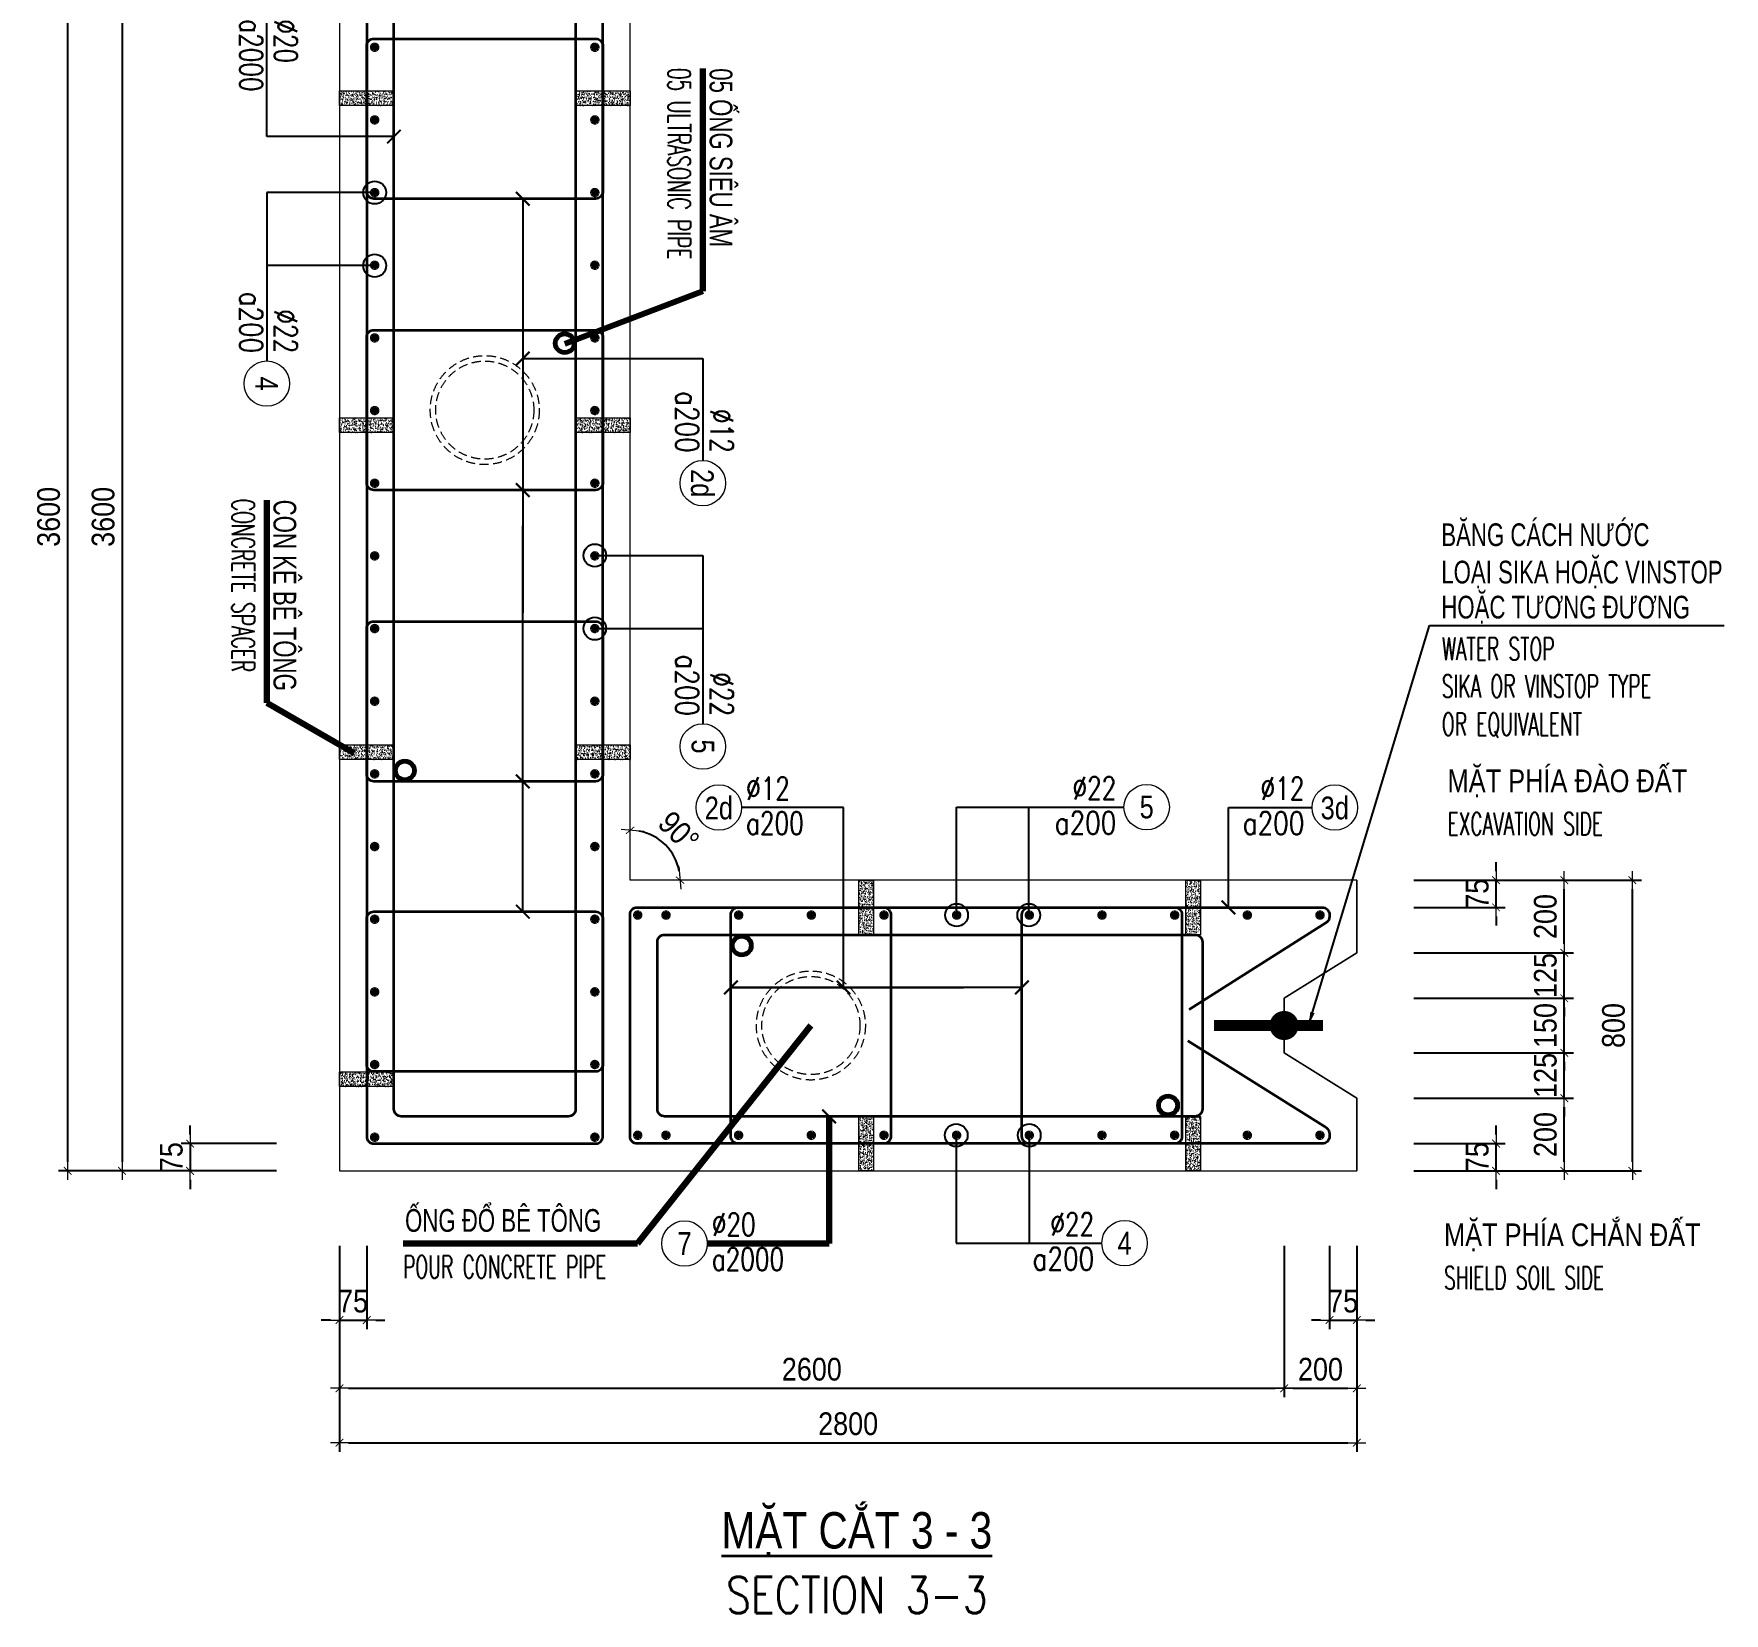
# Model space of a CAD drawing. Header units: millimetres. Extents: x -642477 to 1168880, y -27982 to 330379.
# Drawn here: x 948781 to 962738, y 64792 to 77833 of the extents above; entities that cross this region are included whole.
import ezdxf
from ezdxf.enums import TextEntityAlignment as Align

# ---------------------------------------------------------------- set-up
doc = ezdxf.new("R2010")
doc.units = ezdxf.units.MM
doc.linetypes.add('HIDDEN', pattern=[0.375, 0.25, -0.125])
doc.layers.get('0').update_dxf_attribs({"lineweight": 20})
doc.layers.get('Defpoints').update_dxf_attribs({"color": 151, "lineweight": 9})
for name, color, linetype, lineweight in [('NDC_S_BREAK-LINE', 1, 'Continuous', 15), ('NDC_S_DIAPHGRAM WALL', 3, 'Continuous', 20), ('NDC_S_DIM', 1, 'Continuous', 15), ('NDC_S_ENG TITLE', 3, 'Continuous', 20), ('NDC_S_HATCH MATERIAL', 8, 'Continuous', 13), ('NDC_S_LEADER', 1, 'Continuous', 15), ('NDC_S_LEVEL TEXT', 7, 'Continuous', 20), ('NDC_S_REBAR', 4, 'Continuous', 35), ('NDC_S_VN TEXT', 7, 'Continuous', 20), ('NDC_S_VN TITLE', 6, 'Continuous', 35)]:
    doc.layers.add(name, color=color, linetype=linetype, lineweight=lineweight)
doc.layers.add('NDC_S_REBAR DES.', color=2, linetype='Continuous')
doc.styles.add('ARIAL', font='arial.ttf', dxfattribs={"width": 0.8})
doc.styles.add('NDC_ARIAL', font='arial.ttf', dxfattribs={"width": 0.85})
doc.styles.add('NDC_DIM', font='', dxfattribs={"width": 0.75})
doc.styles.add('NDC_EN TXT', font='romans.shx', dxfattribs={"width": 0.8})
doc.styles.get('NDC_DIM').set_extended_font_data('Dotum')
doc.dimstyles.new('A1-NDC-1-25 (x3)', dxfattribs={"dimscale": 75, "dimtxt": 2.5, "dimasz": 1, "dimexe": 1, "dimexo": 0, "dimgap": 0.8, "dimtad": 1, "dimdec": 0, "dimlfac": 0.333333, "dimdsep": 46, "dimtxsty": 'NDC_ARIAL', "dimblk": 'DIMMARK', "dimcen": 49999.938995, "dimdle": 1.5, "dimclrd": 1, "dimclre": 1, "dimclrt": 3, "dimadec": 0, "dimazin": 0, "dimtfac": 1, "dimtdec": 0, "dimtix": 1, "dimtmove": 2, "dimatfit": 3, "dimfxl": 1, "dimarcsym": 0})
doc.dimstyles.new('NDC_dim_25', dxfattribs={"dimscale": 25, "dimtxt": 2.2, "dimasz": 1.5, "dimexe": 1.5, "dimexo": 2.5, "dimgap": 1, "dimtad": 1, "dimdec": 0, "dimzin": 0, "dimdsep": 46, "dimtxsty": 'NDC_DIM', "dimblk": 'DIMMARK', "dimcen": 0.09, "dimdle": 1.2, "dimclrd": 1, "dimclre": 1, "dimclrt": 3, "dimadec": 0, "dimazin": 0, "dimtfac": 1, "dimtdec": 0, "dimtix": 1, "dimtofl": 0, "dimtmove": 0, "dimatfit": 3, "dimfxl": 6, "dimfxlon": 1, "dimtolj": 1, "dimtzin": 0, "dimarcsym": 0})

# ---------------------------------------------------------------- blocks, each defined once
blk = doc.blocks.new('DIMMARK')
at = {"layer": 'NDC_S_DIM', "color": 1}
blk.add_line((-1.5, 0), (1, 0), dxfattribs=at)
at = {"layer": 'NDC_S_DIM', "color": 2, "const_width": 0.1}
blk.add_lwpolyline([(-0.424, -0.424), (0.424, 0.424)], dxfattribs=at)
blk = doc.blocks.new('*U366')
blk.add_circle((2.5, 0), 2.5)
at = {"layer": 'NDC_S_VN TEXT', "color": 3, "style": 'NDC_EN TXT'}
for tag, width, p in [('DK2', 0.75, (-0.85, 0.85)), ('KC2', 0.8, (-0.85, -2.97))]:
    blk.add_attdef(tag, text='', height=2.5, dxfattribs=dict(at, width=width)).set_placement(p, align=Align.RIGHT)
at = {"layer": 'NDC_S_VN TEXT', "color": 7, "style": 'ARIAL', "width": 0.8}
blk.add_attdef('SH3', text='', height=2.5, dxfattribs=at).set_placement((2.5, 0), align=Align.MIDDLE)
blk = doc.blocks.new('Ong sieu am')
at = {"layer": 'NDC_S_HATCH MATERIAL'}
h = blk.add_hatch(dxfattribs=at)
h.set_pattern_fill('ANSI31', color=256, scale=20)
h.set_pattern_definition([(45, (0, 0), (-1.76776695, 1.76776695), [])])
h.paths.add_polyline_path([(-7119.3, 51158.9, 1), (-7179.3, 51158.9, 1)])
h.paths.add_polyline_path([(-7171.3, 51158.9, -1), (-7127.3, 51158.9, -1)], flags=16)
at = {"layer": 'NDC_S_REBAR DES.'}
for radius in [30, 22]:
    blk.add_circle((-7149.3, 51158.9), radius, dxfattribs=at)
blk = doc.blocks.new('ong do BT')
at = {"layer": 'NDC_S_HATCH MATERIAL', "linetype": 'HIDDEN', "ltscale": 100}
for radius in [150, 135]:
    blk.add_circle((-6323.7, 51237.8), radius, dxfattribs=at)
blk = doc.blocks.new('con ke BT')
at = {"layer": 'NDC_S_HATCH MATERIAL'}
h = blk.add_hatch(dxfattribs=at)
h.set_pattern_fill('AR-CONC', color=256, scale=2)
h.set_pattern_definition([(50, (0, 0), (14.3452037, -1.2550427), [1.5, -16.5]), (355, (0, 0), (-2.7750267, 15.0438427), [1.2, -13.2]), (100.451444, (1.195, -0.105), (11.570177, 13.7888), [1.274804, -14.0228422]), (46.1842, (0, 4), (21.3448266, -3.3103856), [2.25, -24.75]), (96.635635, (1.779, 3.724), (18.693239, 19.482372), [1.912207, -21.034275]), (351.184164, (0, 4), (18.693239, 19.482372), [1.8, -19.8]), (21, (2, 3), (11.938141, -8.0523778), [1.5, -16.5]), (326, (2, 3), (4.8663066, 14.503001), [1.2, -13.2]), (71.451445, (2.995, 2.329), (16.8044475, 6.450623), [1.274804, -14.0228422]), (37.5, (0, 0), (0.2431971, 6.6578771), [0, -13.04, 0, -13.4, 0, -13.25]), (7.5, (0, 0), (5.2613907, 7.8882342), [0, -7.64, 0, -12.74, 0, -5.05]), (327.5, (-4.46, 0), (10.6764487, -0.45109743), [0, -5, 0, -15.6, 0, -20.7]), (317.5, (-6.46, 0), (11.6637234, 2.0020996), [0, -6.5, 0, -10.36, 0, -14.7])])
h.paths.add_polyline_path([(-7076.9, 51430.9), (-7116.9, 51430.9), (-7116.9, 51280.9), (-7076.9, 51280.9)])
at = {"layer": 'NDC_S_BREAK-LINE'}
blk.add_lwpolyline([(-7116.9, 51430.9), (-7116.9, 51280.9), (-7076.9, 51280.9), (-7076.9, 51430.9)], close=True, dxfattribs=at)
blk = doc.blocks.new('*U1502')
at = {"layer": 'NDC_S_LEADER', "xscale": 3, "yscale": 3, "zscale": 3}
blk.add_blockref('con ke BT', (21291, -154068), dxfattribs=at)
blk = doc.blocks.new('*U1493')
at = {"layer": 'NDC_S_DIM', "color": 0, "linetype": 'ByBlock', "lineweight": -2, "transparency": 16777216}
for p in [(0, 0), (2700, 0), (5400, 0)]:
    blk.add_blockref('*U1502', p, dxfattribs=at)
blk = doc.blocks.new('*U1494')
at = {"layer": 'NDC_S_LEADER', "xscale": 3, "yscale": 3, "zscale": 3}
blk.add_blockref('con ke BT', (21291, -154068), dxfattribs=at)
blk = doc.blocks.new('*U1495')
at = {"layer": 'NDC_S_DIM', "color": 0, "linetype": 'ByBlock', "lineweight": -2, "transparency": 16777216}
for p in [(0, 0), (2700, 0), (5400, 0), (8100, 0)]:
    blk.add_blockref('*U1494', p, dxfattribs=at)
blk = doc.blocks.new('*U367')
blk.add_circle((-2.5, 0), 2.5)
at = {"layer": 'NDC_S_VN TEXT', "color": 3, "style": 'NDC_EN TXT', "width": 0.75}
for tag, p in [('DK1', (0.5, 0.85)), ('KC1', (0.5, -2.97))]:
    blk.add_attdef(tag, p, '', height=2.5, dxfattribs=at)
at = {"layer": 'NDC_S_VN TEXT', "color": 7, "style": 'ARIAL', "width": 0.8}
blk.add_attdef('SH2', text='', height=2.5, dxfattribs=at).set_placement((-2.5, 0), align=Align.MIDDLE)
blk = doc.blocks.new('kata_block_THEP')
at = {"layer": 'NDC_S_REBAR', "color": 0}
for p, q in [((-0.5, 0), (0.5, 0)), ((-0.35, 0.35), (0.35, -0.35)), ((0.35, 0.35), (-0.35, -0.35)), ((0, 0.5), (0, -0.5))]:
    blk.add_line(p, q, dxfattribs=at)
at = {"layer": 'NDC_S_REBAR', "color": 0, "const_width": 0.0833}
blk.add_lwpolyline([(-0.5, 0, 1), (0.5, 0, 1), (-0.5, 0, 1)], format="xyb", dxfattribs=at)
blk = doc.blocks.new('*U1496')
at = {"layer": 'NDC_S_REBAR', "ltscale": 80, "xscale": 72, "yscale": 72, "zscale": 72}
blk.add_blockref('kata_block_THEP', (0, 0), dxfattribs=at)
blk = doc.blocks.new('*U1497')
at = {"layer": 'NDC_S_LEVEL TEXT', "color": 0, "linetype": 'ByBlock', "lineweight": -2, "transparency": 16777216}
for p in [(0, 0), (600, 0), (1200, 0), (1800, 0), (2400, 0), (3000, 0), (3600, 0), (4200, 0), (4800, 0), (5400, 0), (6000, 0), (6600, 0), (7200, 0), (7800, 0), (8400, 0), (9000, 0), (9600, 0)]:
    blk.add_blockref('*U1496', p, dxfattribs=at)
blk = doc.blocks.new('*U1498')
at = {"layer": 'NDC_S_REBAR', "ltscale": 80, "xscale": 72, "yscale": 72, "zscale": 72}
blk.add_blockref('kata_block_THEP', (0, 0), dxfattribs=at)
blk = doc.blocks.new('*U1499')
at = {"layer": 'NDC_S_LEVEL TEXT', "color": 0, "linetype": 'ByBlock', "lineweight": -2, "transparency": 16777216}
for p in [(0, 0), (600, 0), (1200, 0), (1800, 0), (2400, 0), (3000, 0), (3600, 0), (4200, 0), (4800, 0), (5400, 0), (6000, 0), (6600, 0), (7200, 0), (7800, 0), (8400, 0), (9000, 0), (9600, 0)]:
    blk.add_blockref('*U1498', p, dxfattribs=at)
blk = doc.blocks.new('*D1532')
at = {"layer": 'Defpoints', "color": 0, "ltscale": 100, "transparency": 16777216}
for p in [(950785, 68669), (950072, 68444), (950785, 68444)]:
    blk.add_point(p, dxfattribs=at)
at = {"layer": 'NDC_S_DIM', "color": 1, "lineweight": -2, "ltscale": 100, "transparency": 16777216}
for p, q in [((950072, 68744), (950072, 68819)), ((950785, 68669), (949997, 68669)), ((950072, 68669), (950072, 68444)), ((950785, 68444), (949997, 68444)), ((950072, 68369), (950072, 68294))]:
    blk.add_line(p, q, dxfattribs=at)
at = {"layer": 'NDC_S_DIM', "color": 1, "lineweight": -2, "ltscale": 100, "transparency": 16777216, "xscale": 75, "yscale": 75, "zscale": 75}
for p, rotation in [((950072, 68669), 270), ((950072, 68444), 90)]:
    blk.add_blockref('DIMMARK', p, dxfattribs=dict(at, rotation=rotation))
at = {"layer": 'NDC_S_DIM', "color": 3, "ltscale": 100, "transparency": 16777216, "insert": (949917, 68557), "char_height": 187.5, "attachment_point": 5, "rotation": 90, "style": 'NDC_ARIAL'}
blk.add_mtext('75', dxfattribs=at)
blk = doc.blocks.new('*D1534')
at = {"layer": 'Defpoints', "color": 0, "ltscale": 100, "transparency": 16777216}
for p in [(950785, 79244), (949510, 68444), (950785, 68444)]:
    blk.add_point(p, dxfattribs=at)
at = {"layer": 'NDC_S_DIM', "color": 1, "lineweight": -2, "ltscale": 100, "transparency": 16777216}
for p, q in [((950785, 79244), (949435, 79244)), ((949510, 79169), (949510, 68519)), ((950785, 68444), (949435, 68444))]:
    blk.add_line(p, q, dxfattribs=at)
at = {"layer": 'NDC_S_DIM', "color": 1, "lineweight": -2, "ltscale": 100, "transparency": 16777216, "xscale": 75, "yscale": 75, "zscale": 75}
for p, rotation in [((949510, 79244), 90), ((949510, 68444), 270)]:
    blk.add_blockref('DIMMARK', p, dxfattribs=dict(at, rotation=rotation))
at = {"layer": 'NDC_S_DIM', "color": 3, "ltscale": 100, "transparency": 16777216, "insert": (949354, 73844), "char_height": 187.5, "attachment_point": 5, "rotation": 90, "style": 'NDC_ARIAL'}
blk.add_mtext('3600', dxfattribs=at)
blk = doc.blocks.new('*D1535')
at = {"layer": 'Defpoints', "color": 0, "ltscale": 100, "transparency": 16777216}
for p in [(950785, 79244), (949060, 68444), (950785, 68444)]:
    blk.add_point(p, dxfattribs=at)
at = {"layer": 'NDC_S_DIM', "color": 1, "lineweight": -2, "ltscale": 100, "transparency": 16777216}
for p, q in [((950785, 79244), (948985, 79244)), ((949060, 79169), (949060, 68519)), ((950785, 68444), (948985, 68444))]:
    blk.add_line(p, q, dxfattribs=at)
at = {"layer": 'NDC_S_DIM', "color": 1, "lineweight": -2, "ltscale": 100, "transparency": 16777216, "xscale": 75, "yscale": 75, "zscale": 75}
for p, rotation in [((949060, 79244), 90), ((949060, 68444), 270)]:
    blk.add_blockref('DIMMARK', p, dxfattribs=dict(at, rotation=rotation))
at = {"layer": 'NDC_S_DIM', "color": 3, "ltscale": 100, "transparency": 16777216, "insert": (948904, 73844), "char_height": 187.5, "attachment_point": 5, "rotation": 90, "style": 'NDC_ARIAL'}
blk.add_mtext('3600', dxfattribs=at)
blk = doc.blocks.new('*U1501')
at = {"layer": 'NDC_S_LEADER', "xscale": 3, "yscale": 3, "zscale": 3}
blk.add_blockref('con ke BT', (21291, -154068), dxfattribs=at)
blk = doc.blocks.new('*U1503')
at = {"layer": 'NDC_S_DIM', "color": 0, "linetype": 'ByBlock', "lineweight": -2, "transparency": 16777216}
for p in [(0, 0), (2700, 0)]:
    blk.add_blockref('*U1501', p, dxfattribs=at)
blk = doc.blocks.new('*U1504')
at = {"layer": 'NDC_S_LEADER', "xscale": 3, "yscale": 3, "zscale": 3}
blk.add_blockref('con ke BT', (21291, -154068), dxfattribs=at)
blk = doc.blocks.new('*U1505')
at = {"layer": 'NDC_S_DIM', "color": 0, "linetype": 'ByBlock', "lineweight": -2, "transparency": 16777216}
for p in [(0, 0), (2700, 0)]:
    blk.add_blockref('*U1504', p, dxfattribs=at)
blk = doc.blocks.new('*U1506')
at = {"layer": 'NDC_S_REBAR', "ltscale": 80, "xscale": 72, "yscale": 72, "zscale": 72}
blk.add_blockref('kata_block_THEP', (0, 0), dxfattribs=at)
blk = doc.blocks.new('*U1507')
at = {"layer": 'NDC_S_LEVEL TEXT', "color": 0, "linetype": 'ByBlock', "lineweight": -2, "transparency": 16777216}
for p in [(0, 0), (600, 0), (1200, 0), (1800, 0), (2400, 0), (3000, 0), (3600, 0), (4200, 0), (4800, 0), (5400, 0)]:
    blk.add_blockref('*U1506', p, dxfattribs=at)
blk = doc.blocks.new('*U1508')
at = {"layer": 'NDC_S_REBAR', "ltscale": 80, "xscale": 72, "yscale": 72, "zscale": 72}
blk.add_blockref('kata_block_THEP', (0, 0), dxfattribs=at)
blk = doc.blocks.new('*U1500')
at = {"layer": 'NDC_S_LEVEL TEXT', "color": 0, "linetype": 'ByBlock', "lineweight": -2, "transparency": 16777216}
for p in [(0, 0), (600, 0), (1200, 0), (1800, 0), (2400, 0), (3000, 0), (3600, 0), (4200, 0), (4800, 0), (5400, 0)]:
    blk.add_blockref('*U1508', p, dxfattribs=at)
blk = doc.blocks.new('*D1517')
at = {"layer": 'Defpoints', "color": 0, "ltscale": 100, "transparency": 16777216}
for p in [(960177, 69044), (961418, 69044), (960177, 68444)]:
    blk.add_point(p, dxfattribs=at)
at = {"layer": 'NDC_S_DIM', "color": 1, "lineweight": -2, "ltscale": 100, "transparency": 16777216}
for p, q in [((960177, 69044), (961493, 69044)), ((961418, 68519), (961418, 68969)), ((960177, 68444), (961493, 68444))]:
    blk.add_line(p, q, dxfattribs=at)
at = {"layer": 'NDC_S_DIM', "color": 1, "lineweight": -2, "ltscale": 100, "transparency": 16777216, "xscale": 75, "yscale": 75, "zscale": 75}
for p, rotation in [((961418, 69044), 90), ((961418, 68444), 270)]:
    blk.add_blockref('DIMMARK', p, dxfattribs=dict(at, rotation=rotation))
at = {"layer": 'NDC_S_DIM', "color": 3, "ltscale": 100, "transparency": 16777216, "insert": (961262, 68744), "char_height": 187.5, "attachment_point": 5, "rotation": 90, "style": 'NDC_ARIAL'}
blk.add_mtext('200', dxfattribs=at)
blk = doc.blocks.new('*D1518')
at = {"layer": 'Defpoints', "color": 0, "ltscale": 100, "transparency": 16777216}
for p in [(960177, 69419), (961418, 69419), (960177, 69044)]:
    blk.add_point(p, dxfattribs=at)
at = {"layer": 'NDC_S_DIM', "color": 1, "lineweight": -2, "ltscale": 100, "transparency": 16777216}
for p, q in [((961418, 69494), (961418, 69569)), ((960177, 69419), (961493, 69419)), ((961418, 69044), (961418, 69419)), ((960177, 69044), (961493, 69044)), ((961418, 68969), (961418, 68894))]:
    blk.add_line(p, q, dxfattribs=at)
at = {"layer": 'NDC_S_DIM', "color": 1, "lineweight": -2, "ltscale": 100, "transparency": 16777216, "xscale": 75, "yscale": 75, "zscale": 75}
for p, rotation in [((961418, 69419), 270), ((961418, 69044), 90)]:
    blk.add_blockref('DIMMARK', p, dxfattribs=dict(at, rotation=rotation))
at = {"layer": 'NDC_S_DIM', "color": 3, "ltscale": 100, "transparency": 16777216, "insert": (961262, 69232), "char_height": 187.5, "attachment_point": 5, "rotation": 90, "style": 'NDC_ARIAL'}
blk.add_mtext('125', dxfattribs=at)
blk = doc.blocks.new('*D1519')
at = {"layer": 'Defpoints', "color": 0, "ltscale": 100, "transparency": 16777216}
for p in [(960177, 69869), (961418, 69869), (960177, 69419)]:
    blk.add_point(p, dxfattribs=at)
at = {"layer": 'NDC_S_DIM', "color": 1, "lineweight": -2, "ltscale": 100, "transparency": 16777216}
for p, q in [((961418, 69944), (961418, 70019)), ((960177, 69869), (961493, 69869)), ((961418, 69419), (961418, 69869)), ((960177, 69419), (961493, 69419)), ((961418, 69344), (961418, 69269))]:
    blk.add_line(p, q, dxfattribs=at)
at = {"layer": 'NDC_S_DIM', "color": 1, "lineweight": -2, "ltscale": 100, "transparency": 16777216, "xscale": 75, "yscale": 75, "zscale": 75}
for p, rotation in [((961418, 69869), 270), ((961418, 69419), 90)]:
    blk.add_blockref('DIMMARK', p, dxfattribs=dict(at, rotation=rotation))
at = {"layer": 'NDC_S_DIM', "color": 3, "ltscale": 100, "transparency": 16777216, "insert": (961262, 69644), "char_height": 187.5, "attachment_point": 5, "rotation": 90, "style": 'NDC_ARIAL'}
blk.add_mtext('150', dxfattribs=at)
blk = doc.blocks.new('*D1520')
at = {"layer": 'Defpoints', "color": 0, "ltscale": 100, "transparency": 16777216}
for p in [(960177, 70244), (961418, 70244), (960177, 69869)]:
    blk.add_point(p, dxfattribs=at)
at = {"layer": 'NDC_S_DIM', "color": 1, "lineweight": -2, "ltscale": 100, "transparency": 16777216}
for p, q in [((961418, 70319), (961418, 70394)), ((960177, 70244), (961493, 70244)), ((961418, 69869), (961418, 70244)), ((960177, 69869), (961493, 69869)), ((961418, 69794), (961418, 69719))]:
    blk.add_line(p, q, dxfattribs=at)
at = {"layer": 'NDC_S_DIM', "color": 1, "lineweight": -2, "ltscale": 100, "transparency": 16777216, "xscale": 75, "yscale": 75, "zscale": 75}
for p, rotation in [((961418, 70244), 270), ((961418, 69869), 90)]:
    blk.add_blockref('DIMMARK', p, dxfattribs=dict(at, rotation=rotation))
at = {"layer": 'NDC_S_DIM', "color": 3, "ltscale": 100, "transparency": 16777216, "insert": (961262, 70057), "char_height": 187.5, "attachment_point": 5, "rotation": 90, "style": 'NDC_ARIAL'}
blk.add_mtext('125', dxfattribs=at)
blk = doc.blocks.new('*D1521')
at = {"layer": 'Defpoints', "color": 0, "ltscale": 100, "transparency": 16777216}
for p in [(960177, 70844), (961418, 70844), (960177, 70244)]:
    blk.add_point(p, dxfattribs=at)
at = {"layer": 'NDC_S_DIM', "color": 1, "lineweight": -2, "ltscale": 100, "transparency": 16777216}
for p, q in [((960177, 70844), (961493, 70844)), ((961418, 70319), (961418, 70769)), ((960177, 70244), (961493, 70244))]:
    blk.add_line(p, q, dxfattribs=at)
at = {"layer": 'NDC_S_DIM', "color": 1, "lineweight": -2, "ltscale": 100, "transparency": 16777216, "xscale": 75, "yscale": 75, "zscale": 75}
for p, rotation in [((961418, 70844), 90), ((961418, 70244), 270)]:
    blk.add_blockref('DIMMARK', p, dxfattribs=dict(at, rotation=rotation))
at = {"layer": 'NDC_S_DIM', "color": 3, "ltscale": 100, "transparency": 16777216, "insert": (961262, 70544), "char_height": 187.5, "attachment_point": 5, "rotation": 90, "style": 'NDC_ARIAL'}
blk.add_mtext('200', dxfattribs=at)
blk = doc.blocks.new('*D1522')
at = {"layer": 'Defpoints', "color": 0, "ltscale": 100, "transparency": 16777216}
for p in [(960177, 70844), (961980, 70844), (960177, 68444)]:
    blk.add_point(p, dxfattribs=at)
at = {"layer": 'NDC_S_DIM', "color": 1, "lineweight": -2, "ltscale": 100, "transparency": 16777216}
for p, q in [((960177, 70844), (962055, 70844)), ((961980, 68519), (961980, 70769)), ((960177, 68444), (962055, 68444))]:
    blk.add_line(p, q, dxfattribs=at)
at = {"layer": 'NDC_S_DIM', "color": 1, "lineweight": -2, "ltscale": 100, "transparency": 16777216, "xscale": 75, "yscale": 75, "zscale": 75}
for p, rotation in [((961980, 70844), 90), ((961980, 68444), 270)]:
    blk.add_blockref('DIMMARK', p, dxfattribs=dict(at, rotation=rotation))
at = {"layer": 'NDC_S_DIM', "color": 3, "ltscale": 100, "transparency": 16777216, "insert": (961825, 69644), "char_height": 187.5, "attachment_point": 5, "rotation": 90, "style": 'NDC_ARIAL'}
blk.add_mtext('800', dxfattribs=at)
blk = doc.blocks.new('*D1523')
at = {"layer": 'Defpoints', "color": 0, "ltscale": 100, "transparency": 16777216}
for p in [(960177, 68669), (960855, 68669), (960177, 68444)]:
    blk.add_point(p, dxfattribs=at)
at = {"layer": 'NDC_S_DIM', "color": 1, "lineweight": -2, "ltscale": 100, "transparency": 16777216}
for p, q in [((960855, 68744), (960855, 68819)), ((960177, 68669), (960930, 68669)), ((960855, 68444), (960855, 68669)), ((960177, 68444), (960930, 68444)), ((960855, 68369), (960855, 68294))]:
    blk.add_line(p, q, dxfattribs=at)
at = {"layer": 'NDC_S_DIM', "color": 1, "lineweight": -2, "ltscale": 100, "transparency": 16777216, "xscale": 75, "yscale": 75, "zscale": 75}
for p, rotation in [((960855, 68669), 270), ((960855, 68444), 90)]:
    blk.add_blockref('DIMMARK', p, dxfattribs=dict(at, rotation=rotation))
at = {"layer": 'NDC_S_DIM', "color": 3, "ltscale": 100, "transparency": 16777216, "insert": (960700, 68557), "char_height": 187.5, "attachment_point": 5, "rotation": 90, "style": 'NDC_ARIAL'}
blk.add_mtext('75', dxfattribs=at)
blk = doc.blocks.new('*D1524')
at = {"layer": 'Defpoints', "color": 0, "ltscale": 100, "transparency": 16777216}
for p in [(960177, 70844), (960855, 70844), (960177, 70619)]:
    blk.add_point(p, dxfattribs=at)
at = {"layer": 'NDC_S_DIM', "color": 1, "lineweight": -2, "ltscale": 100, "transparency": 16777216}
for p, q in [((960855, 70919), (960855, 70994)), ((960177, 70844), (960930, 70844)), ((960855, 70619), (960855, 70844)), ((960177, 70619), (960930, 70619)), ((960855, 70544), (960855, 70469))]:
    blk.add_line(p, q, dxfattribs=at)
at = {"layer": 'NDC_S_DIM', "color": 1, "lineweight": -2, "ltscale": 100, "transparency": 16777216, "xscale": 75, "yscale": 75, "zscale": 75}
for p, rotation in [((960855, 70844), 270), ((960855, 70619), 90)]:
    blk.add_blockref('DIMMARK', p, dxfattribs=dict(at, rotation=rotation))
at = {"layer": 'NDC_S_DIM', "color": 3, "ltscale": 100, "transparency": 16777216, "insert": (960700, 70732), "char_height": 187.5, "attachment_point": 5, "rotation": 90, "style": 'NDC_ARIAL'}
blk.add_mtext('75', dxfattribs=at)
blk = doc.blocks.new('*D1525')
at = {"layer": 'Defpoints', "color": 0, "ltscale": 100, "transparency": 16777216}
for p in [(951305, 67824), (951530, 67824), (951530, 67212)]:
    blk.add_point(p, dxfattribs=at)
at = {"layer": 'NDC_S_DIM', "color": 1, "lineweight": -2, "ltscale": 100, "transparency": 16777216}
for p, q in [((951305, 67824), (951305, 67137)), ((951530, 67824), (951530, 67137)), ((951230, 67212), (951155, 67212)), ((951305, 67212), (951530, 67212)), ((951605, 67212), (951680, 67212))]:
    blk.add_line(p, q, dxfattribs=at)
at = {"layer": 'NDC_S_DIM', "color": 1, "lineweight": -2, "ltscale": 100, "transparency": 16777216, "xscale": 75, "yscale": 75, "zscale": 75}
blk.add_blockref('DIMMARK', (951305, 67212), dxfattribs=at)
at = {"layer": 'NDC_S_DIM', "color": 1, "lineweight": -2, "ltscale": 100, "transparency": 16777216, "xscale": 75, "yscale": 75, "zscale": 75, "rotation": 180}
blk.add_blockref('DIMMARK', (951530, 67212), dxfattribs=at)
at = {"layer": 'NDC_S_DIM', "color": 3, "ltscale": 100, "transparency": 16777216, "insert": (951417, 67367), "char_height": 187.5, "attachment_point": 5, "style": 'NDC_ARIAL'}
blk.add_mtext('75', dxfattribs=at)
blk = doc.blocks.new('*D1526')
at = {"layer": 'Defpoints', "color": 0, "ltscale": 100, "transparency": 16777216}
for p in [(959480, 67824), (959705, 67824), (959705, 67212)]:
    blk.add_point(p, dxfattribs=at)
at = {"layer": 'NDC_S_DIM', "color": 1, "lineweight": -2, "ltscale": 100, "transparency": 16777216}
for p, q in [((959480, 67824), (959480, 67137)), ((959705, 67824), (959705, 67137)), ((959405, 67212), (959330, 67212)), ((959480, 67212), (959705, 67212)), ((959780, 67212), (959855, 67212))]:
    blk.add_line(p, q, dxfattribs=at)
at = {"layer": 'NDC_S_DIM', "color": 1, "lineweight": -2, "ltscale": 100, "transparency": 16777216, "xscale": 75, "yscale": 75, "zscale": 75}
blk.add_blockref('DIMMARK', (959480, 67212), dxfattribs=at)
at = {"layer": 'NDC_S_DIM', "color": 1, "lineweight": -2, "ltscale": 100, "transparency": 16777216, "xscale": 75, "yscale": 75, "zscale": 75, "rotation": 180}
blk.add_blockref('DIMMARK', (959705, 67212), dxfattribs=at)
at = {"layer": 'NDC_S_DIM', "color": 3, "ltscale": 100, "transparency": 16777216, "insert": (959592, 67367), "char_height": 187.5, "attachment_point": 5, "style": 'NDC_ARIAL'}
blk.add_mtext('75', dxfattribs=at)
blk = doc.blocks.new('*D1527')
at = {"layer": 'Defpoints', "color": 0, "ltscale": 100, "transparency": 16777216}
for p in [(951305, 67824), (959105, 67824), (959105, 66649)]:
    blk.add_point(p, dxfattribs=at)
at = {"layer": 'NDC_S_DIM', "color": 1, "lineweight": -2, "ltscale": 100, "transparency": 16777216}
for p, q in [((951305, 67824), (951305, 66574)), ((959105, 67824), (959105, 66574)), ((951380, 66649), (959030, 66649))]:
    blk.add_line(p, q, dxfattribs=at)
at = {"layer": 'NDC_S_DIM', "color": 1, "lineweight": -2, "ltscale": 100, "transparency": 16777216, "xscale": 75, "yscale": 75, "zscale": 75, "rotation": 180}
blk.add_blockref('DIMMARK', (951305, 66649), dxfattribs=at)
at = {"layer": 'NDC_S_DIM', "color": 1, "lineweight": -2, "ltscale": 100, "transparency": 16777216, "xscale": 75, "yscale": 75, "zscale": 75}
blk.add_blockref('DIMMARK', (959105, 66649), dxfattribs=at)
at = {"layer": 'NDC_S_DIM', "color": 3, "ltscale": 100, "transparency": 16777216, "insert": (955205, 66805), "char_height": 187.5, "attachment_point": 5, "style": 'NDC_ARIAL'}
blk.add_mtext('2600', dxfattribs=at)
blk = doc.blocks.new('*D1528')
at = {"layer": 'Defpoints', "color": 0, "ltscale": 100, "transparency": 16777216}
for p in [(959105, 67824), (959705, 67824), (959705, 66649)]:
    blk.add_point(p, dxfattribs=at)
at = {"layer": 'NDC_S_DIM', "color": 1, "lineweight": -2, "ltscale": 100, "transparency": 16777216}
for p, q in [((959105, 67824), (959105, 66574)), ((959705, 67824), (959705, 66574)), ((959180, 66649), (959630, 66649))]:
    blk.add_line(p, q, dxfattribs=at)
at = {"layer": 'NDC_S_DIM', "color": 1, "lineweight": -2, "ltscale": 100, "transparency": 16777216, "xscale": 75, "yscale": 75, "zscale": 75, "rotation": 180}
blk.add_blockref('DIMMARK', (959105, 66649), dxfattribs=at)
at = {"layer": 'NDC_S_DIM', "color": 1, "lineweight": -2, "ltscale": 100, "transparency": 16777216, "xscale": 75, "yscale": 75, "zscale": 75}
blk.add_blockref('DIMMARK', (959705, 66649), dxfattribs=at)
at = {"layer": 'NDC_S_DIM', "color": 3, "ltscale": 100, "transparency": 16777216, "insert": (959405, 66805), "char_height": 187.5, "attachment_point": 5, "style": 'NDC_ARIAL'}
blk.add_mtext('200', dxfattribs=at)
blk = doc.blocks.new('*D1529')
at = {"layer": 'Defpoints', "color": 0, "ltscale": 100, "transparency": 16777216}
for p in [(951305, 67824), (959705, 67824), (959705, 66199)]:
    blk.add_point(p, dxfattribs=at)
at = {"layer": 'NDC_S_DIM', "color": 1, "lineweight": -2, "ltscale": 100, "transparency": 16777216}
for p, q in [((951305, 67824), (951305, 66124)), ((959705, 67824), (959705, 66124)), ((951380, 66199), (959630, 66199))]:
    blk.add_line(p, q, dxfattribs=at)
at = {"layer": 'NDC_S_DIM', "color": 1, "lineweight": -2, "ltscale": 100, "transparency": 16777216, "xscale": 75, "yscale": 75, "zscale": 75, "rotation": 180}
blk.add_blockref('DIMMARK', (951305, 66199), dxfattribs=at)
at = {"layer": 'NDC_S_DIM', "color": 1, "lineweight": -2, "ltscale": 100, "transparency": 16777216, "xscale": 75, "yscale": 75, "zscale": 75}
blk.add_blockref('DIMMARK', (959705, 66199), dxfattribs=at)
at = {"layer": 'NDC_S_DIM', "color": 3, "ltscale": 100, "transparency": 16777216, "insert": (955505, 66355), "char_height": 187.5, "attachment_point": 5, "style": 'NDC_ARIAL'}
blk.add_mtext('2800', dxfattribs=at)
blk = doc.blocks.new('*D1530')
at = {"layer": 'Defpoints', "color": 0, "ltscale": 100, "transparency": 16777216}
for p in [(953705, 79244), (954061, 71050), (953705, 70844), (953705, 70844), (959705, 70844)]:
    blk.add_point(p, dxfattribs=at)
at = {"layer": 'NDC_S_DIM', "color": 1, "lineweight": -2, "ltscale": 100, "transparency": 16777216}
blk.add_arc((953705, 70844), 412, 10.4395, 79.5605, dxfattribs=at)
at = {"layer": 'NDC_S_DIM', "color": 1, "lineweight": -2, "ltscale": 100, "transparency": 16777216, "xscale": 75, "yscale": 75, "zscale": 75}
for p, rotation in [((953705, 71256), 174.7802612285094), ((954117, 70844), 275.219738481987)]:
    blk.add_blockref('DIMMARK', p, dxfattribs=dict(at, rotation=rotation))
at = {"layer": 'NDC_S_DIM', "color": 3, "ltscale": 100, "transparency": 16777216, "insert": (954106, 71246), "char_height": 187.5, "attachment_point": 5, "rotation": 315, "style": 'NDC_ARIAL'}
blk.add_mtext('90°', dxfattribs=at)

msp = doc.modelspace()

# ---------------------------------------------------------------- linework, layer by layer
at = {"layer": 'NDC_S_DIAPHGRAM WALL', "ltscale": 0.01}
msp.add_lwpolyline([(951304.5, 79244.1), (951304.5, 68444.1), (959704.5, 68444.1), (959704.5, 69044.1), (959104.5, 69419.1), (959104.5, 69869.1), (959704.5, 70244.1), (959704.5, 70844.1), (953704.5, 70844.1), (953704.5, 79244.1), (953104.5, 79244.1), (952729.5, 79844.1), (952279.5, 79844.1), (951904.5, 79244.1)], close=True, dxfattribs=at)
msp.add_lwpolyline([(959704.5, 70844.1), (959704.5, 70244.1), (959104.5, 69869.1), (959104.5, 69419.1), (959704.5, 69044.1), (959704.5, 68444.1)], dxfattribs=at)
at = {"layer": 'NDC_S_DIAPHGRAM WALL', "ltscale": 50, "const_width": 90}
msp.add_lwpolyline([(959426.6, 69644.1), (958526.6, 69644.1)], dxfattribs=at)
at = {"layer": 'NDC_S_DIAPHGRAM WALL', "ltscale": 50, "const_width": 120}
msp.add_lwpolyline([(959164.5, 69644.1, -1), (959044.5, 69644.1, -1)], format="xyb", close=True, dxfattribs=at)
at = {"layer": 'NDC_S_REBAR'}
for points in [[(953479.5, 78959.1, 0.4142136), (953419.5, 79019.1), (951589.5, 79019.1, 0.4142136), (951529.5, 78959.1), (951529.5, 78959.1), (951529.5, 68729.1, 0.4142136), (951589.5, 68669.1), (953419.5, 68669.1, 0.4142136), (953479.5, 68729.1)], [(953254.5, 78734.1), (953254.5, 68954.1, -0.4142136), (953194.5, 68894.1), (951814.5, 68894.1, -0.4142136), (951754.5, 68954.1), (951754.5, 78734.1, -0.4142136), (951814.5, 78794.1), (953194.5, 78794.1, -0.4142136)], [(953479.5, 77732.2), (953479.5, 76530.9, -0.4142136), (953419.5, 76470.9), (951589.5, 76470.9, -0.4142136), (951529.5, 76530.9), (951529.5, 77732.2, -0.4142136), (951589.5, 77792.2), (953419.5, 77792.2, -0.4142136)], [(953479.5, 75326.2), (953479.5, 74124.9, -0.4142136), (953419.5, 74064.9), (951589.5, 74064.9, -0.4142136), (951529.5, 74124.9), (951529.5, 75326.2, -0.4142136), (951589.5, 75386.2), (953419.5, 75386.2, -0.4142136)], [(953479.5, 72920.8), (953479.5, 71719.5, -0.4142136), (953419.5, 71659.5), (951589.5, 71659.5, -0.4142136), (951529.5, 71719.5), (951529.5, 72920.8, -0.4142136), (951589.5, 72980.8), (953419.5, 72980.8, -0.4142136)], [(953479.5, 70524.5), (953479.5, 69323.1, -0.4142136), (953419.5, 69263.1), (951589.5, 69263.1, -0.4142136), (951529.5, 69323.1), (951529.5, 70524.5, -0.4142136), (951589.5, 70584.5), (953419.5, 70584.5, -0.4142136)], [(954596.5, 70619.1), (955797.8, 70619.1, -0.4142136), (955857.8, 70559.1), (955857.8, 68729.1, -0.4142136), (955797.8, 68669.1), (954596.5, 68669.1, -0.4142136), (954536.5, 68729.1), (954536.5, 70559.1, -0.4142136)], [(957000.1, 70619.1), (958201.4, 70619.1, -0.4142136), (958261.4, 70559.1), (958261.4, 68729.1, -0.4142136), (958201.4, 68669.1), (957000.1, 68669.1, -0.4142136), (956940.1, 68729.1), (956940.1, 70559.1, -0.4142136)], [(953989.5, 70394.1), (958369.5, 70394.1, -0.4142136), (958429.5, 70334.1), (958429.5, 68954.1, -0.4142136), (958369.5, 68894.1), (953989.5, 68894.1, -0.4142136), (953929.5, 68954.1), (953929.5, 70334.1, -0.4142136)]]:
    msp.add_lwpolyline(points, format="xyb", close=True, dxfattribs=at)
msp.add_lwpolyline([(958308.9, 69518.4), (959451.3, 68801.5, -0.2585925), (959479.5, 68750.6), (959479.5, 68729.1, -0.4142136), (959419.5, 68669.1), (953764.5, 68669.1, -0.4142136), (953704.5, 68729.1), (953704.5, 68739.8), (953704.5, 70551.2), (953704.5, 70559.1, -0.4142136), (953764.5, 70619.1), (959419.5, 70619.1, -0.4142136), (959479.5, 70559.1), (959479.5, 70543.3, -0.2239077), (959457.7, 70497), (958320.1, 69776.1)], format="xyb", dxfattribs=at)

# ---------------------------------------------------------------- block references
at = {"layer": 'NDC_S_DIM', "ltscale": 80, "xscale": 75, "yscale": 75, "zscale": 75, "rotation": 270}
for name, p, values in [('*U367', (950704.5, 77989.8), {'SH2': '6', 'DK1': '%%c20', 'KC1': 'a2000'}), ('*U366', (950704.5, 75131.8), {'SH3': '4', 'DK2': '%%c22', 'KC2': 'a200'}), ('*U366', (954304.5, 74309.8), {'SH3': '2d', 'DK2': '%%c12', 'KC2': 'a200'}), ('*U366', (954304.5, 72135.4), {'SH3': '5', 'DK2': '%%c22', 'KC2': 'a200'})]:
    msp.add_blockref(name, p, dxfattribs=at).add_auto_attribs(values)
at = {"layer": 'NDC_S_DIM', "xscale": -1, "rotation": 270}
for name, p in [('*U1495', (951529.5, 69200.5)), ('*U1493', (953479.5, 71900.5))]:
    msp.add_blockref(name, p, dxfattribs=at)
at = {"layer": 'NDC_S_DIM', "ltscale": 80, "xscale": 75, "yscale": 75, "zscale": 75}
for name, p, values in [('*U367', (954624.9, 71444.1), {'SH2': '2d', 'DK1': '%%c12', 'KC1': 'a200'}), ('*U366', (957782.6, 71447), {'SH3': '5', 'DK2': '%%c22', 'KC2': 'a200'}), ('*U366', (959335.5, 71444.1), {'SH3': '3d', 'DK2': '%%c12', 'KC2': 'a200'}), ('*U367', (954341.8, 67844.1), {'SH2': '7', 'DK1': '%%c20', 'KC1': 'a2000'}), ('*U366', (957600, 67846.9), {'SH3': '4', 'DK2': '%%c22', 'KC2': 'a200'})]:
    msp.add_blockref(name, p, dxfattribs=at).add_auto_attribs(values)
at = {"layer": 'NDC_S_DIM', "xscale": -1}
for name, p in [('*U1503', (958354.5, 70619.1)), ('*U1505', (958354.5, 68669.1))]:
    msp.add_blockref(name, p, dxfattribs=at)
at = {"layer": 'NDC_S_LEADER', "xscale": 3, "yscale": 3, "zscale": 3, "rotation": 270}
for name, p in [('Ong sieu am', (799687.9, 53829.5)), ('ong do BT', (798791.1, 55754.3)), ('Ong sieu am', (798367.9, 50301.6))]:
    msp.add_blockref(name, p, dxfattribs=at)
at = {"layer": 'NDC_S_LEADER', "xscale": 3, "yscale": 3, "zscale": 3}
for name, p in [('Ong sieu am', (976074.4, -83172.5)), ('ong do BT', (974168.4, -84069.4)), ('Ong sieu am', (979594, -84492.5))]:
    msp.add_blockref(name, p, dxfattribs=at)
at = {"layer": 'NDC_S_LEVEL TEXT'}
for name, p, rotation in [('*U1497', (951595.5, 68721.9), 90.00000000000001), ('*U1507', (959400.7, 68737.9), 180)]:
    msp.add_blockref(name, p, dxfattribs=dict(at, rotation=rotation))
at = {"layer": 'NDC_S_LEVEL TEXT', "extrusion": (0, 0, -1), "zscale": -1, "rotation": 90.00000000000001}
msp.add_blockref('*U1499', (-953413.5, 68721.9), dxfattribs=at)
at = {"layer": 'NDC_S_LEVEL TEXT', "extrusion": (0, 0, -1), "zscale": -1}
msp.add_blockref('*U1500', (-959400.7, 70555.9), dxfattribs=at)
at = {"layer": 'NDC_S_REBAR', "ltscale": 80, "xscale": 72.00000000000001, "yscale": 72.00000000000001, "zscale": 72.00000000000001, "rotation": 180}
for p in [(953767.7, 70555.9), (953767.7, 68737.9)]:
    msp.add_blockref('kata_block_THEP', p, dxfattribs=at)

# ---------------------------------------------------------------- texts
at = {"layer": 'NDC_S_ENG TITLE', "style": 'NDC_EN TXT', "width": 0.6}
for s, p in [('05 ULTRASONIC PIPE', (954110.8, 77550.9)), ('CONCRETE SPACER', (950510.8, 73992.9))]:
    msp.add_text(s, height=187.5, rotation=270, dxfattribs=at).set_placement(p, align=Align.MIDDLE_LEFT)
for s, p in [('WATER STOP', (960407.1, 72754.5)), ('SIKA OR VINSTOP TYPE', (960407.1, 72445.9)), ('OR EQUIVALENT', (960407.1, 72132.4)), ('EXCAVATION SIDE', (960454.2, 71309.7)), ('POUR CONCRETE PIPE', (951829.6, 67650.4)), ('SHIELD SOIL SIDE', (960425.1, 67561.2))]:
    msp.add_text(s, height=187.5, dxfattribs=at).set_placement(p, align=Align.MIDDLE_LEFT)
at = {"layer": 'NDC_S_ENG TITLE', "style": 'NDC_EN TXT', "width": 0.8}
msp.add_text('SECTION 3-3', height=300, dxfattribs=at).set_placement((955576.7, 64941.6), align=Align.MIDDLE)
at = {"layer": 'NDC_S_LEVEL TEXT', "style": 'NDC_ARIAL', "width": 0.7}
for s, p in [('05 ỐNG SIÊU ÂM', (954455, 77548.3)), ('CON KÊ BÊ TÔNG', (950853.7, 73986.2))]:
    msp.add_text(s, height=187.5, rotation=270, dxfattribs=at).set_placement(p, align=Align.MIDDLE_LEFT)
at = {"layer": 'NDC_S_LEVEL TEXT', "style": 'NDC_ARIAL'}
for s, width, p in [('BĂNG CÁCH NƯỚC', 0.7, (960402.5, 73696.7)), ('LOẠI SIKA HOẶC VINSTOP', 0.7, (960402.5, 73388)), ('HOẶC TƯƠNG ĐƯƠNG', 0.7, (960402.5, 73098.7)), ('MẶT PHÍA ĐÀO ĐẤT', 0.8, (960454.2, 71664.4)), ('ỐNG ĐỔ BÊ TÔNG', 0.7, (951846.4, 68034.5)), ('MẶT PHÍA CHẮN ĐẤT', 0.8, (960425.1, 67915.9))]:
    msp.add_text(s, height=187.5, dxfattribs=dict(at, width=width)).set_placement(p, align=Align.MIDDLE_LEFT)
at = {"layer": 'NDC_S_VN TITLE', "style": 'NDC_ARIAL', "width": 0.8}
msp.add_text('%%UMẶT CẮT 3 - 3', height=300, dxfattribs=at).set_placement((955576.7, 65488.1), align=Align.MIDDLE)

# ---------------------------------------------------------------- dimensions: what is measured, and where the dimension line sits
at = {"layer": 'NDC_S_DIM', "ltscale": 100}
for base, p1, p2, angle, picture, middle in [((949059.8, 68444.1), (950784.5, 79244.1), (950784.5, 68444.1), 270, '*D1535', (948904, 73844.1)), ((949509.8, 68444.1), (950784.5, 79244.1), (950784.5, 68444.1), 270, '*D1534', (949354, 73844.1)), ((960855.4, 70844.1), (960177.1, 70619.1), (960177.1, 70844.1), 90, '*D1524', (960700.1, 70731.6)), ((961417.9, 70844.1), (960177.1, 70244.1), (960177.1, 70844.1), 90, '*D1521', (961262.2, 70544.1)), ((961980.4, 70844.1), (960177.1, 68444.1), (960177.1, 70844.1), 90, '*D1522', (961824.7, 69644.1)), ((961417.9, 70244.1), (960177.1, 69869.1), (960177.1, 70244.1), 90, '*D1520', (961262.2, 70056.6)), ((961417.9, 69869.1), (960177.1, 69419.1), (960177.1, 69869.1), 90, '*D1519', (961262.2, 69644.1)), ((961417.9, 69419.1), (960177.1, 69044.1), (960177.1, 69419.1), 90, '*D1518', (961262.2, 69231.6)), ((961417.9, 69044.1), (960177.1, 68444.1), (960177.1, 69044.1), 90, '*D1517', (961262.2, 68744.1)), ((950072.3, 68444.1), (950784.5, 68669.1), (950784.5, 68444.1), 270, '*D1532', (949917, 68556.6)), ((960855.4, 68669.1), (960177.1, 68444.1), (960177.1, 68669.1), 90, '*D1523', (960700.1, 68556.6))]:
    dim = msp.add_linear_dim(base=base, p1=p1, p2=p2, angle=angle, dimstyle='A1-NDC-1-25 (x3)', dxfattribs=at)
    dim.commit()
    dim.dimension.update_dxf_attribs({"geometry": picture, "text_midpoint": middle})
dim = msp.add_angular_dim_2l(base=(954061.5, 71050.2), line1=((959704.5, 70844.1), (953704.5, 70844.1)), line2=((953704.5, 70844.1), (953704.5, 79244.1)), dimstyle='A1-NDC-1-25 (x3)', dxfattribs=at)
dim.commit()
dim.dimension.update_dxf_attribs({"geometry": '*D1530', "text_midpoint": (954106.1, 71245.7)})
for base, p1, p2, picture, middle in [((951529.5, 67211.9), (951304.5, 67824.4), (951529.5, 67824.4), '*D1525', (951417, 67367.2)), ((959104.5, 66649.4), (951304.5, 67824.4), (959104.5, 67824.4), '*D1527', (955204.5, 66805.1)), ((959704.5, 66199.4), (951304.5, 67824.4), (959704.5, 67824.4), '*D1529', (955504.5, 66355.1)), ((959704.5, 66649.4), (959104.5, 67824.4), (959704.5, 67824.4), '*D1528', (959404.5, 66805.1)), ((959704.5, 67211.9), (959479.5, 67824.4), (959704.5, 67824.4), '*D1526', (959592, 67367.2))]:
    dim = msp.add_linear_dim(base=base, p1=p1, p2=p2, dimstyle='A1-NDC-1-25 (x3)', dxfattribs=at)
    dim.commit()
    dim.dimension.update_dxf_attribs({"geometry": picture, "text_midpoint": middle})

# ---------------------------------------------------------------- leaders
at = {"layer": 'NDC_S_LEADER'}
for points, override in [([(951754.5, 76984), (950704.5, 76984), (950704.5, 77989.8)], {"dimasz": 4.5, "dimldrblk": 'ArchTick'}), ([(953164.5, 75272.8), (954304.5, 75708.5), (954304.5, 77547.4)], {"dimasz": 4.5, "dimlwd": 65533}), ([(951595.5, 76521.9), (950704.5, 76521.9), (950704.5, 75131.8)], {"dimasz": 7.5, "dimldrblk": 'DotBlank'}), ([(952818.8, 76470.9), (952818.8, 73052.7)], {"dimasz": 4.5, "dimldrblk": 'ArchTick'}), ([(951595.5, 75918.3), (950704.5, 75918.3), (950704.5, 75131.8)], {"dimasz": 7.5, "dimldrblk": 'DotBlank'}), ([(952818.8, 75151.4), (954304.5, 75151.4), (954304.5, 74309.8)], {"dimasz": 4.5, "dimldrblk": 'ArchTick'}), ([(952818.8, 74064.9), (952818.8, 73052.7)], {"dimasz": 4.5, "dimldrblk": 'ArchTick'}), ([(951425.3, 71892.7), (950704.5, 72308.6), (950704.5, 73980.7)], {"dimasz": 4.5, "dimlwd": 65533}), ([(952818.8, 71659.5), (952818.8, 73768.8)], {"dimasz": 4.5, "dimldrblk": 'ArchTick'}), ([(952818.8, 70584.5), (952818.8, 73558.8)], {"dimasz": 4.5, "dimldrblk": 'ArchTick'}), ([(953413.5, 73525.8), (954304.5, 73525.8), (954304.5, 72135.4)], {"dimasz": 7.5, "dimldrblk": 'DotBlank'}), ([(953413.5, 72921.9), (954304.5, 72921.9), (954304.5, 72135.4)], {"dimasz": 7.5, "dimldrblk": 'DotBlank'}), ([(959306.2, 69644.1), (960305.1, 72948.2), (962738.4, 72948.2)], {"dimasz": 4.5}), ([(955466.6, 69958.3), (955466.6, 71444.1), (954624.9, 71444.1)], {"dimasz": 4.5, "dimldrblk": 'ArchTick'}), ([(956400.7, 70555.9), (956400.7, 71447), (957782.6, 71447)], {"dimasz": 7.5, "dimldrblk": 'DotBlank'}), ([(956996.2, 70555.9), (956996.2, 71447), (957782.6, 71447)], {"dimasz": 7.5, "dimldrblk": 'DotBlank'}), ([(958645.1, 70619.1), (958645.1, 71444.1), (959335.5, 71444.1)], {"dimasz": 4.5, "dimldrblk": 'ArchTick'}), ([(954536.5, 69958.3), (956458.7, 69958.3)], {"dimasz": 4.5, "dimldrblk": 'ArchTick'}), ([(956939.2, 69958.3), (954536.5, 69958.3)], {"dimasz": 4.5, "dimldrblk": 'ArchTick'}), ([(956939.2, 69958.3), (955499.7, 69958.3)], {"dimasz": 4.5, "dimldrblk": 'ArchTick'}), ([(955197.2, 69644.1), (953764.4, 67844.1), (951830.5, 67844.1)], {"dimasz": 4.5, "dimlwd": 65533}), ([(955347.7, 68894.1), (955347.7, 67844.1), (954341.8, 67844.1)], {"dimasz": 4.5, "dimldrblk": 'ArchTick', "dimlwd": 65533}), ([(956397.4, 68737.9), (956397.4, 67846.9), (957600, 67846.9)], {"dimasz": 7.5, "dimldrblk": 'DotBlank'}), ([(957000.7, 68737.9), (957000.7, 67846.9), (957600, 67846.9)], {"dimasz": 7.5, "dimldrblk": 'DotBlank'})]:
    msp.add_leader(points, dimstyle='NDC_dim_25', override=override, dxfattribs=at)

doc.saveas('drawing.dxf')
